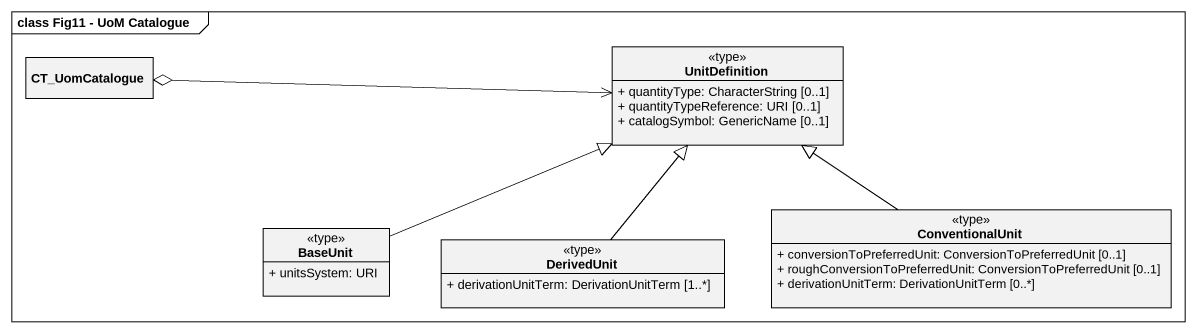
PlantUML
@startuml
mainframe class Fig11 - UoM Catalogue
hide circle
hide empty members
skinparam classAttributeIconSize 0
class CT_UomCatalogue
class UnitDefinition <<type>> {
  + quantityType: CharacterString [0..1]
  + quantityTypeReference: URI [0..1]
  + catalogSymbol: GenericName [0..1]
}
class BaseUnit <<type>> {
  + unitsSystem: URI
}
class DerivedUnit <<type>> {
  + derivationUnitTerm: DerivationUnitTerm [1..*]
}
class ConventionalUnit <<type>> {
  + conversionToPreferredUnit: ConversionToPreferredUnit [0..1]
  + roughConversionToPreferredUnit: ConversionToPreferredUnit [0..1]
  + derivationUnitTerm: DerivationUnitTerm [0..*]
}
CT_UomCatalogue o-right-> UnitDefinition
BaseUnit -right-|> UnitDefinition
DerivedUnit -up-|> UnitDefinition
ConventionalUnit -up-|> UnitDefinition
@enduml
